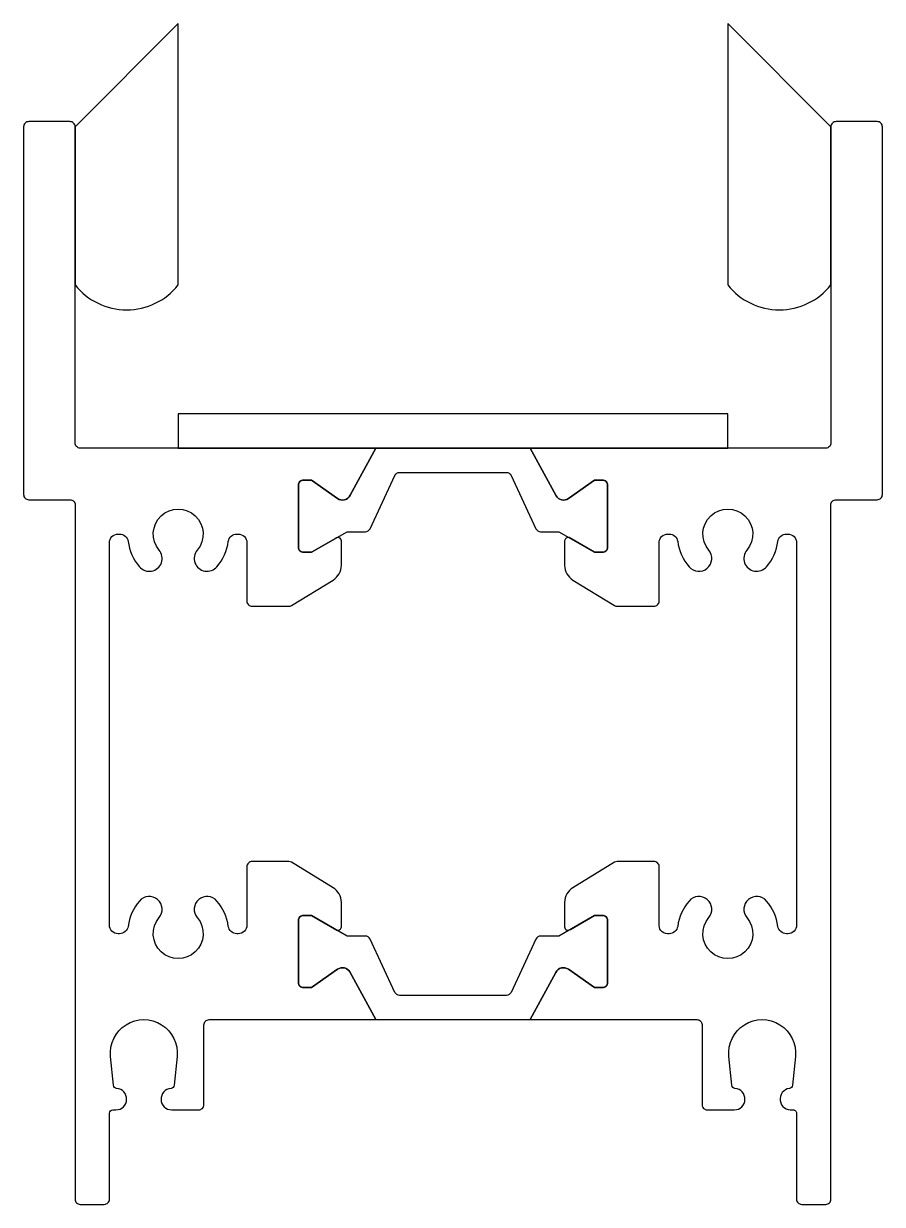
# Model space of a CAD drawing. Extents: x 3.9 to 53.9, y 3.5 to 72.2.
import ezdxf

# ---------------------------------------------------------------- set-up
doc = ezdxf.new("R2010")
doc.units = 0
doc.layers.get('0').update_dxf_attribs({"linetype": 'CONTINUOUS'})

msp = doc.modelspace()

# ---------------------------------------------------------------- linework, layer by layer
at = {"color": 32}
for points in [[(12.946, 72.235), (6.946, 66.235), (6.946, 57.035, 0.485453), (12.946, 57.035)], [(50.946, 66.235), (44.946, 72.235), (44.946, 57.035, 0.485453), (50.946, 57.035)], [(6.946, 66.235, 0.414214), (6.646, 66.535), (4.246, 66.535, 0.414214), (3.946, 66.235), (3.946, 44.835, 0.414214), (4.246, 44.535), (6.646, 44.535, -0.414214), (6.946, 44.235), (6.946, 3.835, 0.414214), (7.246, 3.535), (8.646, 3.535, 0.414214), (8.946, 3.835), (8.946, 8.835, -0.414214), (9.146, 9.035), (9.321, 9.035, 0.966756), (9.363, 10.283, -0.365311), (9.178, 10.462), (9.006, 12.136, -1.107794), (12.886, 12.136), (12.714, 10.462, -0.365311), (12.529, 10.283, 0.966756), (12.571, 9.035), (14.146, 9.035, 0.414214), (14.446, 9.335), (14.446, 13.985, -0.414214), (14.746, 14.285), (24.446, 14.285), (22.948, 17.056, 0.4395), (22.228, 17.214), (20.707, 16.145), (20.246, 16.145, -0.414214), (19.946, 16.445), (19.946, 20.045, -0.414214), (20.246, 20.345), (20.707, 20.345), (22.188, 19.49, 0.50308), (22.446, 19.681), (22.446, 21.107, 0.261413), (21.967, 21.96), (19.542, 23.441, 0.137872), (19.385, 23.485), (17.246, 23.485, 0.414214), (16.946, 23.185), (16.946, 19.785, -0.414214), (16.446, 19.285), (16.359, 19.285, -0.372229), (15.865, 19.712, 0.13936), (15.203, 21.184, 1), (14.056, 20.218, -2.14782), (11.836, 20.218, 1), (10.688, 21.184, 0.13936), (10.027, 19.712, -0.372229), (9.532, 19.285), (9.446, 19.285, -0.414214), (8.946, 19.785), (8.946, 42.035, -0.414214), (9.446, 42.535), (9.532, 42.535, -0.372229), (10.027, 42.107, 0.13936), (10.688, 40.636, 1), (11.836, 41.601, -2.14782), (14.056, 41.601, 1), (15.203, 40.636, 0.13936), (15.865, 42.107, -0.372229), (16.359, 42.535), (16.446, 42.535, -0.414214), (16.946, 42.035), (16.946, 38.635, 0.414214), (17.246, 38.335), (19.385, 38.335, 0.137872), (19.542, 38.379), (21.967, 39.859, 0.261413), (22.446, 40.713), (22.446, 42.138, 0.656726), (22.109, 42.284), (20.707, 41.474), (20.246, 41.474, -0.414214), (19.946, 41.774), (19.946, 45.374, -0.414214), (20.246, 45.674), (20.707, 45.674), (22.228, 44.606, 0.458165), (22.963, 44.791), (24.446, 47.535), (12.946, 47.535), (7.246, 47.535, -0.414214), (6.946, 47.835)], [(50.946, 44.235, -0.414214), (51.246, 44.535), (53.646, 44.535, 0.414214), (53.946, 44.835), (53.946, 66.235, 0.414214), (53.646, 66.535), (51.246, 66.535, 0.414214), (50.946, 66.235), (50.946, 57.035), (50.946, 47.835, -0.414214), (50.646, 47.535), (33.446, 47.535), (34.944, 44.764, 0.4395), (35.663, 44.606), (37.185, 45.674), (37.646, 45.674, -0.414214), (37.946, 45.374), (37.946, 41.774, -0.414214), (37.646, 41.474), (37.185, 41.474), (35.704, 42.33, 0.50308), (35.446, 42.138), (35.446, 40.713, 0.261413), (35.925, 39.859), (38.35, 38.379, 0.137872), (38.506, 38.335), (40.646, 38.335, 0.414214), (40.946, 38.635), (40.946, 42.035, -0.414214), (41.446, 42.535), (41.532, 42.535, -0.372229), (42.027, 42.107, 0.13936), (42.688, 40.636, 1), (43.836, 41.601, -2.14782), (46.056, 41.601, 1), (47.203, 40.636, 0.13936), (47.865, 42.107, -0.372229), (48.359, 42.535), (48.446, 42.535, -0.414214), (48.946, 42.035), (48.946, 19.785, -0.414214), (48.446, 19.285), (48.359, 19.285, -0.372229), (47.865, 19.712, 0.13936), (47.203, 21.184, 1), (46.056, 20.218, -2.149327), (43.837, 20.219, 0.998427), (42.69, 21.186, 0.139634), (42.027, 19.712, -0.372911), (41.532, 19.285, -0.461517), (40.946, 19.76), (40.946, 23.186, 0.414214), (40.646, 23.485), (38.506, 23.485, 0.137872), (38.347, 23.439), (35.925, 21.96, 0.261413), (35.446, 21.107), (35.446, 19.681, 0.656726), (35.783, 19.535), (37.185, 20.345), (37.646, 20.345, -0.414214), (37.946, 20.045), (37.946, 16.445, -0.414214), (37.646, 16.145), (37.185, 16.145), (35.663, 17.214, 0.458165), (34.929, 17.028), (33.446, 14.285), (43.146, 14.285, -0.414214), (43.446, 13.998), (43.446, 9.335, 0.414214), (43.746, 9.035), (45.321, 9.035, 0.966756), (45.363, 10.283, -0.365311), (45.178, 10.462), (45.006, 12.136, -1.107794), (48.886, 12.136), (48.714, 10.462, -0.365311), (48.529, 10.283, 0.987996), (48.704, 9.03, -0.476848), (48.946, 8.835), (48.946, 3.835, 0.414214), (49.246, 3.535), (50.646, 3.535, 0.414214), (50.946, 3.835)], [(33.446, 47.535), (24.446, 47.535), (22.963, 44.791, -0.458165), (22.228, 44.606), (20.707, 45.674), (20.246, 45.674, 0.414214), (19.946, 45.374), (19.946, 41.774, 0.414214), (20.246, 41.474), (20.707, 41.474), (22.785, 42.674), (23.845, 42.674, 0.291473), (24.117, 42.847), (25.564, 45.951, -0.291473), (25.836, 46.124), (28.946, 46.124), (32.056, 46.124, -0.291473), (32.328, 45.951), (33.775, 42.847, 0.291473), (34.047, 42.674), (35.107, 42.674), (37.185, 41.474), (37.646, 41.474, 0.414214), (37.946, 41.774), (37.946, 45.374, 0.414214), (37.646, 45.674), (37.185, 45.674), (35.663, 44.606, -0.4395), (34.944, 44.764)], [(34.929, 17.028, -0.458165), (35.663, 17.214), (37.185, 16.145), (37.646, 16.145, 0.414214), (37.946, 16.445), (37.946, 20.045, 0.414214), (37.646, 20.345), (37.185, 20.345), (35.107, 19.145), (34.047, 19.145, 0.291473), (33.775, 18.972), (32.328, 15.868, -0.291473), (32.056, 15.695), (28.946, 15.695), (25.836, 15.695, -0.291473), (25.564, 15.868), (24.117, 18.972, 0.291473), (23.845, 19.145), (22.785, 19.145), (20.707, 20.345), (20.246, 20.345, 0.414214), (19.946, 20.045), (19.946, 16.445, 0.414214), (20.246, 16.145), (20.707, 16.145), (22.228, 17.214, -0.4395), (22.948, 17.056), (24.446, 14.285), (33.446, 14.285)]]:
    msp.add_lwpolyline(points, format="xyb", close=True, dxfattribs=at)
msp.add_lwpolyline([(44.946, 49.535), (12.946, 49.535), (12.946, 47.535), (44.946, 47.535)], close=True, dxfattribs=at)

doc.saveas('drawing.dxf')
